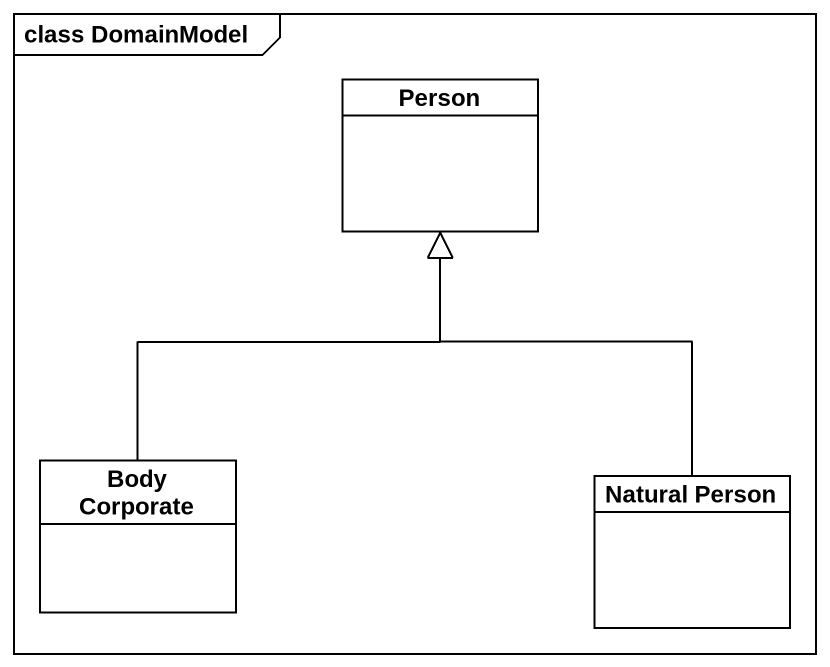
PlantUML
@startuml
mainframe class DomainModel
hide circle
hide empty members
class "Person" as Person_
class "Body Corporate" as Body_Corporate
class "Natural Person" as Natural_Person
Body_Corporate -up-|> Person_
Natural_Person -up-|> Person_
@enduml
